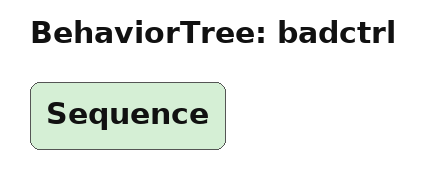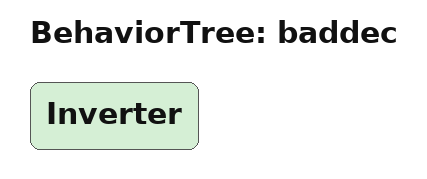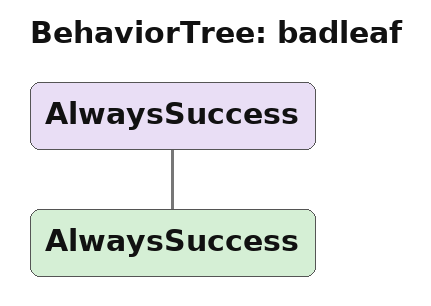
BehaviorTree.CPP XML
<?xml version="1.0" encoding="UTF-8"?>
<root BTCPP_format="4">
  <BehaviorTree ID="badctrl">
    <Sequence/>
  </BehaviorTree>
  <BehaviorTree ID="baddec">
    <Inverter/>
  </BehaviorTree>
  <BehaviorTree ID="badleaf">
    <AlwaysSuccess>
      <AlwaysSuccess/>
    </AlwaysSuccess>
  </BehaviorTree>

</root>
